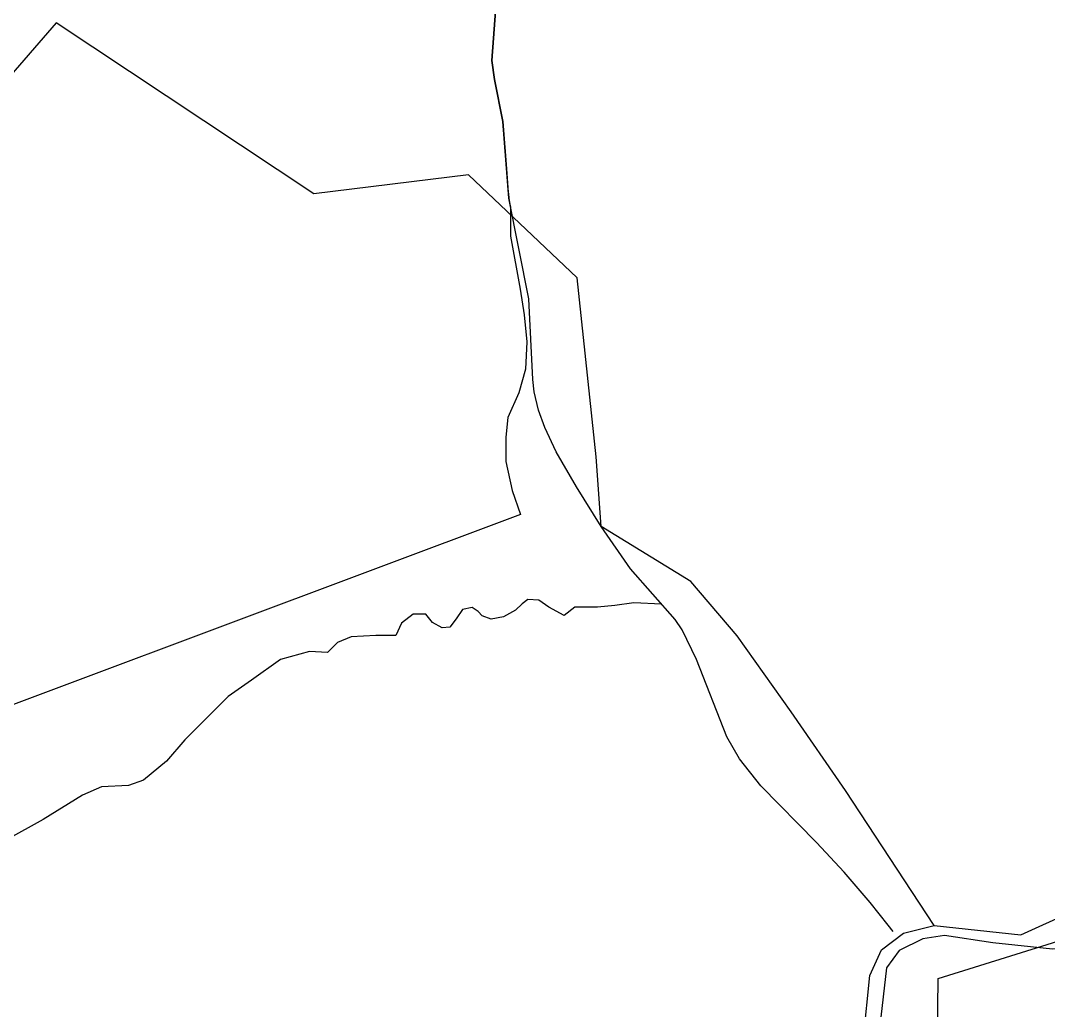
# Model space of a CAD drawing. Header units: inches. Extents: x 653559 to 669309, y 7245317 to 7256454.
# Drawn here: x 658852 to 659454, y 7247919 to 7248498 of the extents above; entities that cross this region are included whole.
import ezdxf

# ---------------------------------------------------------------- set-up
doc = ezdxf.new("R2010")
doc.units = ezdxf.units.IN
doc.header["$MEASUREMENT"] = 0
for name, color, linetype in [('Caminos', 1, 'Continuous'), ('Cauce', 5, 'Continuous'), ('Perimetral', 190, 'Continuous'), ('Reserva', 92, 'Continuous')]:
    doc.layers.add(name, color=color, linetype=linetype)

msp = doc.modelspace()

# ---------------------------------------------------------------- linework, layer by layer
at = {"layer": 'Caminos', "transparency": 33554613}
msp.add_lwpolyline([(659583.44, 7247960.87), (659556.77, 7247968.7), (659545.55, 7247970.4), (659524.6, 7247968.99), (659501.1, 7247963.62), (659470.2, 7247955.16), (659456.02, 7247954.73), (659421.09, 7247958.49), (659392.84, 7247962.78), (659380.14, 7247960.87), (659366.32, 7247954.04), (659358.86, 7247943.88), (659352.99, 7247892.93)], dxfattribs=at)
at = {"layer": 'Cauce', "color": 160}
for points in [[(659362.84, 7247965.04, 0), (659359.78, 7247968.89, 0), (659349.24, 7247982.13, 0), (659334.04, 7247999.87, 0), (659317.96, 7248017.28, 0), (659285.4, 7248050.4, 0), (659272.81, 7248066.21, 0), (659265.49, 7248079.1, 0), (659247.71, 7248124.28, 0), (659239.26, 7248141.67, 0), (659235.19, 7248147.67, 0), (659209, 7248177.36, 0), (659191.92, 7248202.24, 0), (659177.33, 7248225.43, 0), (659165.61, 7248245.87, 0), (659158.92, 7248260.01, 0), (659155.23, 7248270.32, 0), (659152.56, 7248280.9, 0), (659151.79, 7248288.12, 0), (659149.52, 7248335.36, 0), (659137.76, 7248394.36, 0), (659134.24, 7248439.1, 0), (659129.4, 7248463.8, 0), (659127.88, 7248474.82, 0), (659130.17, 7248506.37, 0)], [(659227.24, 7248156.68, 0), (659210.92, 7248157.53, 0), (659199.81, 7248155.95, 0), (659189.76, 7248154.89, 0), (659176.53, 7248154.89, 0), (659170.18, 7248150.12, 0), (659161.18, 7248154.89, 0), (659155.36, 7248159.12, 0), (659149.01, 7248159.45, 0), (659145.7, 7248156.81, 0), (659141.73, 7248153.17, 0), (659134.79, 7248149.2, 0), (659127.51, 7248147.88, 0), (659122.22, 7248149.86, 0), (659119.91, 7248152.51, 0), (659116.27, 7248154.82, 0), (659110.65, 7248153.5, 0), (659107.01, 7248148.21, 0), (659103.37, 7248143.25, 0), (659098.74, 7248142.91, 0), (659093.12, 7248145.89, 0), (659089.15, 7248150.85, 0), (659081.87, 7248150.85, 0), (659074.93, 7248145.56, 0), (659071.62, 7248138.28, 0), (659060.04, 7248138.28, 0), (659045.49, 7248137.62, 0), (659037.55, 7248134.32, 0), (659031.6, 7248128.36, 0), (659021.12, 7248129.09, 0), (659004.19, 7248124.33, 0), (658987.26, 7248112.16, 0), (658973.5, 7248102.63, 0), (658958.68, 7248087.82, 0), (658948.1, 7248077.23, 0), (658937.52, 7248064.8, 0), (658924.02, 7248053.68, 0), (658915.29, 7248050.51, 0), (658899.42, 7248049.71, 0), (658888.3, 7248044.95, 0), (658865.28, 7248030.66, 0), (658843.85, 7248018.76, 0)]]:
    msp.add_polyline3d(points, dxfattribs=at)
at = {"layer": 'Perimetral', "color": 200}
for points in [[(658774.09, 7246779.08, 0), (658953.13, 7247036.61, 0), (659225.63, 7247175.48, 0), (659383.67, 7247459.67, 0), (659389.12, 7247937.53, 0), (661064, 7248460, 0), (662429.92, 7249450.4, 0)], [(659130.17, 7248506.37, 0), (659127.88, 7248474.82, 0), (659129.4, 7248463.8, 0), (659134.05, 7248440.08, 0), (659134.24, 7248439.1, 0), (659136.41, 7248411.52, 0), (659137.5, 7248397.64, 0), (659137.55, 7248397.08, 0), (659137.76, 7248394.36, 0), (659138.46, 7248390.84, 0), (659138.77, 7248389.3, 0), (659138.77, 7248389.28, 0), (659138.82, 7248389.04, 0), (659138.82, 7248372.03, 0), (659144.38, 7248341.1, 0), (659146.76, 7248326.03, 0), (659148.35, 7248310.17, 0), (659147.56, 7248294.31, 0), (659143.76, 7248280.31, 0), (659137.27, 7248266.05, 0), (659135.97, 7248254.39, 0), (659135.97, 7248240.13, 0), (659139.86, 7248223.28, 0), (659144.57, 7248209.18, 0), (657741.32, 7247683.45, 0)]]:
    msp.add_polyline3d(points, dxfattribs=at)
at = {"layer": 'Reserva', "transparency": 33554613}
for points in [[(659386.85, 7247968.61), (659437.4, 7247963.09), (659496.85, 7247990.13), (659522.78, 7248004.68), (659531.25, 7248025.32), (659527.55, 7248212.64), (659501.09, 7248415.05), (659469.34, 7248549.99), (659471.98, 7248632.01), (659479.92, 7248751.07), (659477.94, 7248790.92), (659460.08, 7248824.66), (659466.03, 7248863.68), (659758, 7249722.26), (659762.76, 7249742.89), (659768.71, 7249756.79), (659773.48, 7249763.93), (659899.68, 7249815.52), (659924.69, 7249829.41), (659936.16, 7249782.32), (660837.15, 7250027.98)], [(659345.49, 7247902.61), (659349.12, 7247939.33), (659355.85, 7247954.33), (659368.82, 7247964.12), (659386.85, 7247968.61), (659334.9, 7248047.67), (659303.15, 7248093.71), (659271.4, 7248138.16), (659244.41, 7248169.91), (659191.92, 7248202.24), (659188.85, 7248242.94), (659177.74, 7248347.71), (659114.24, 7248408.04), (659023.75, 7248396.92), (658872.94, 7248496.94), (658841.19, 7248460.42)]]:
    msp.add_lwpolyline(points, dxfattribs=at)

doc.saveas('drawing.dxf')
